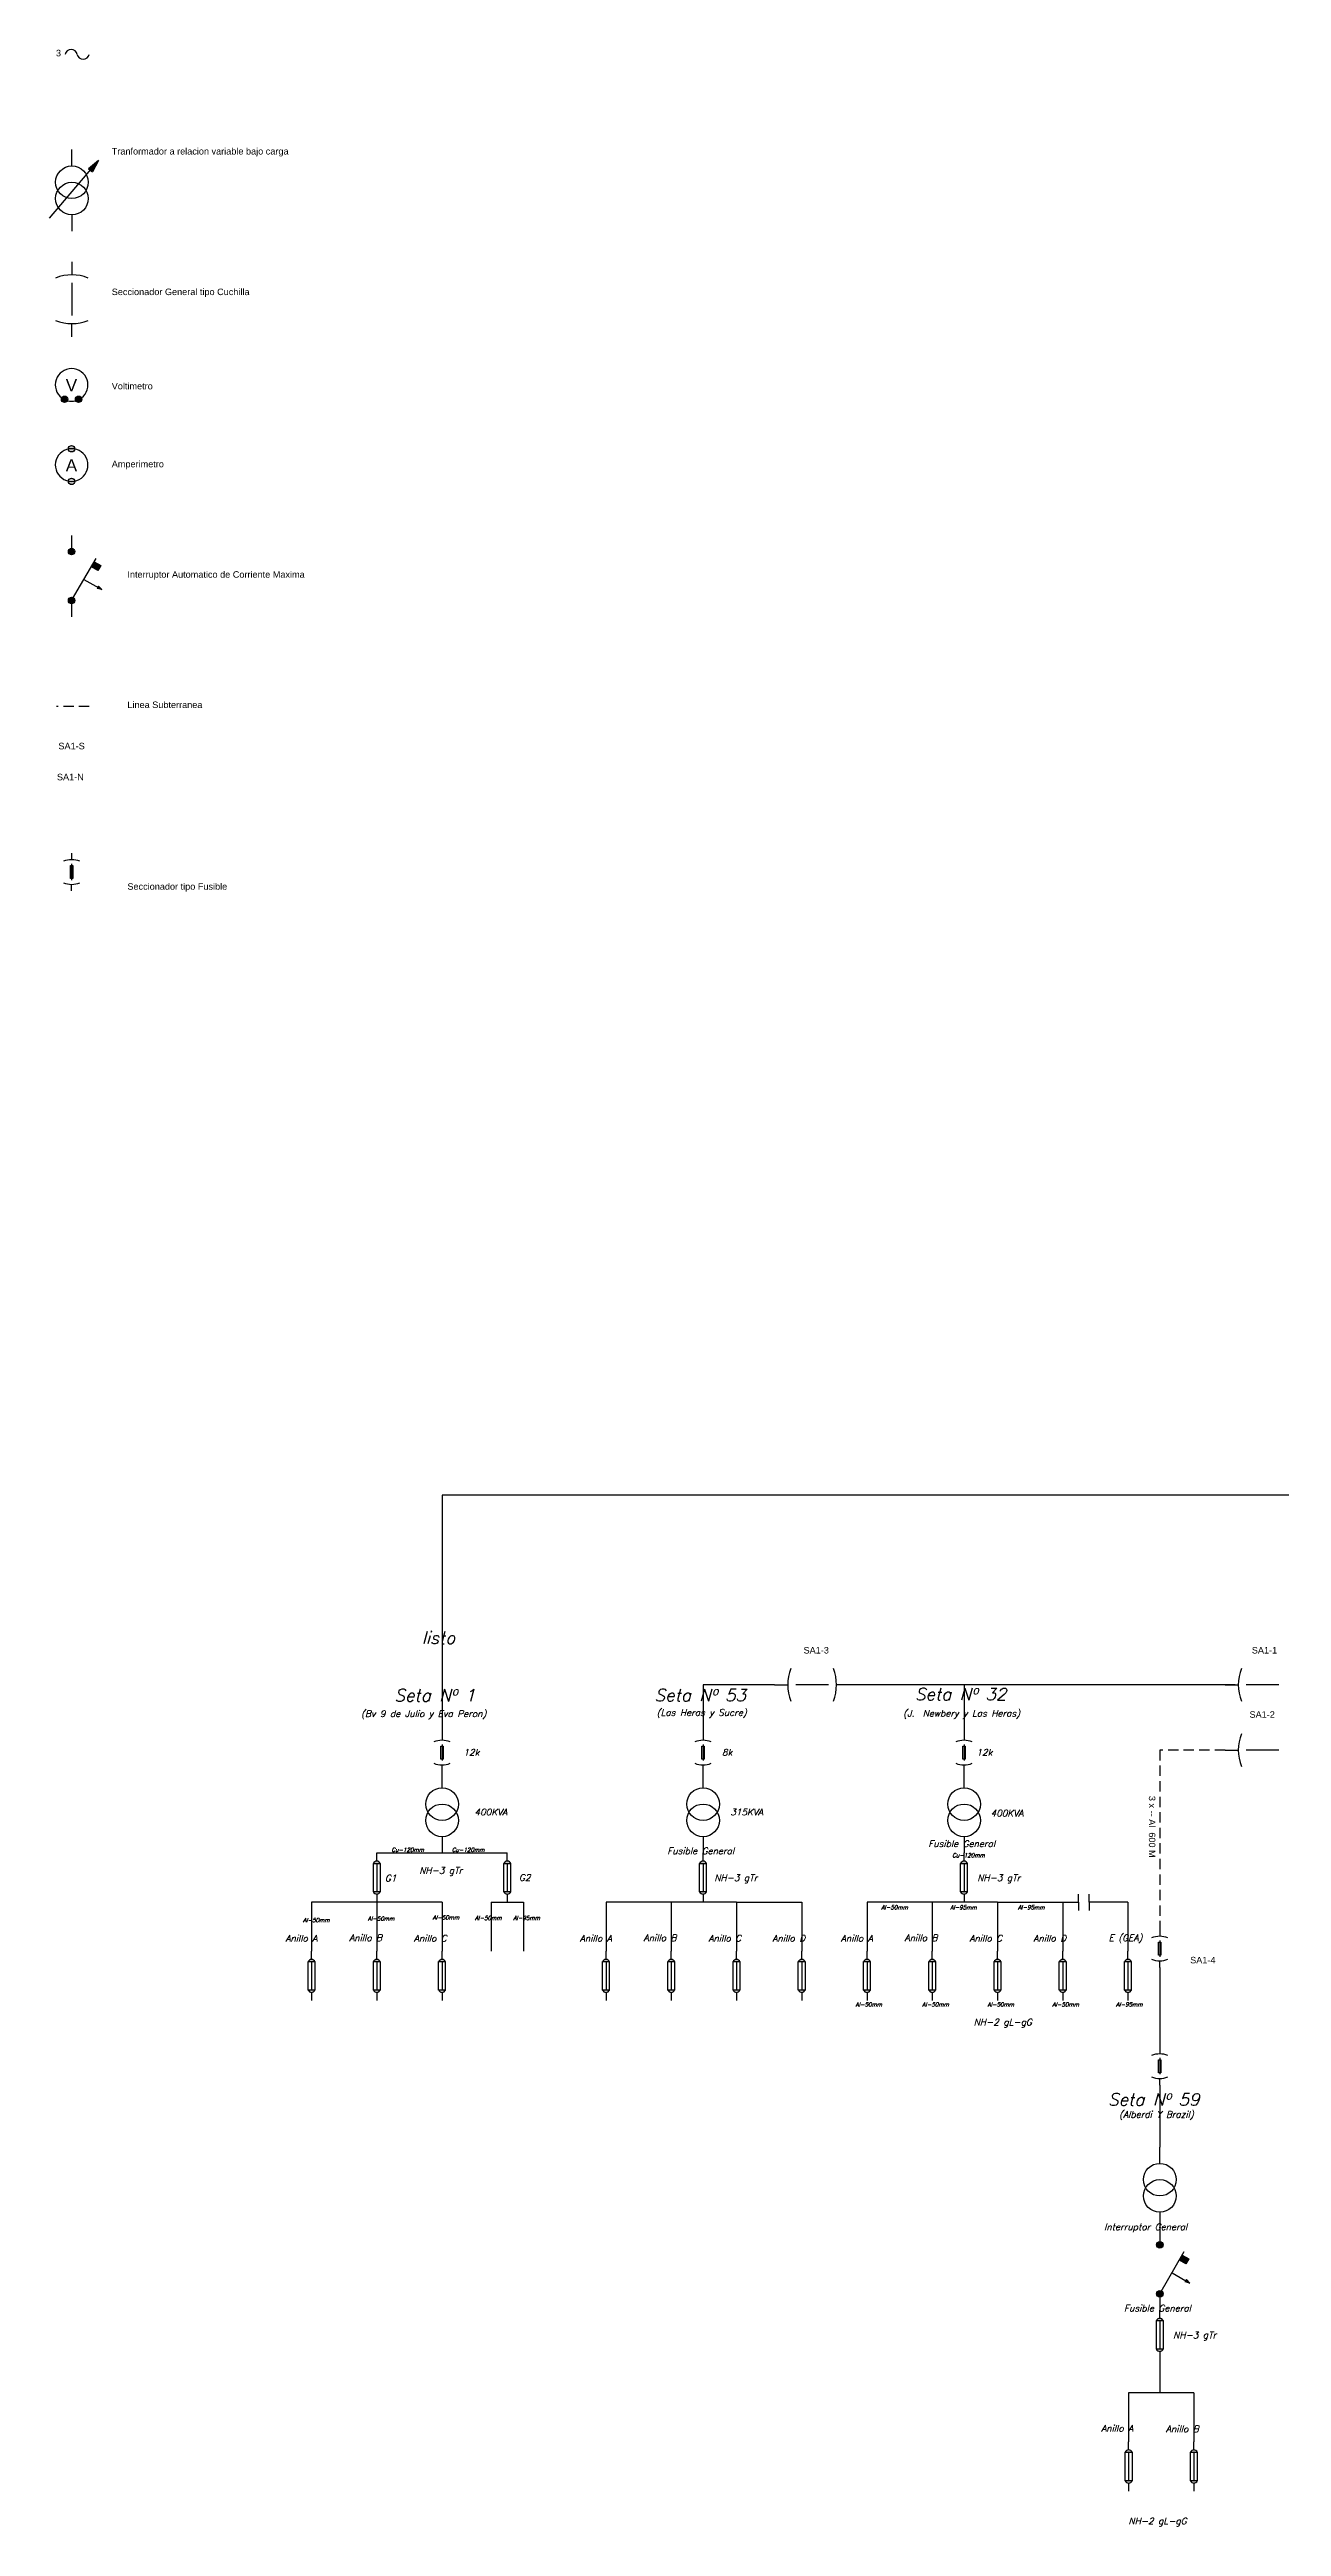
# Model space of a CAD drawing. Header units: millimetres. Extents: x 1875 to 17546, y 2661 to 4631.
# Drawn here: x 1875 to 2631, y 3030 to 4548 of the extents above; entities that cross this region are included whole.
import ezdxf

# ---------------------------------------------------------------- set-up
doc = ezdxf.new("R2010")
doc.units = ezdxf.units.MM
doc.linetypes.add('HIDDEN', pattern=[9.525, 6.35, -3.175])
doc.styles.add('IRAM', font='ROMANS.SHX', dxfattribs={"oblique": 15, "height": 2.5})
doc.styles.get("Standard").update_dxf_attribs({"font": 'arial.ttf'})

msp = doc.modelspace()

# ---------------------------------------------------------------- hatches: boundary and pattern name
h = msp.add_hatch(color=256)
h.dxf.hatch_style = 1
h.paths.add_polyline_path([(1905.4, 4480.2), (1899.2, 4475.2), (1900.4, 4474.2)])
h.paths.add_polyline_path([(1905.4, 4480.2), (1900.4, 4474.2), (1901.6, 4473.2)])
h = msp.add_hatch(color=256)
h.dxf.hatch_style = 1
h.paths.add_polyline_path([(1886.6, 4333.8, 1), (1882.6, 4333.8, 1)])
h.paths.add_polyline_path([(1895.2, 4333.8, 1), (1891.2, 4333.8, 1)])
h = msp.add_hatch(color=256)
h.dxf.hatch_style = 1
h.paths.add_polyline_path([(1890.9, 4283.5, 1), (1886.9, 4283.5, 1)])
h.paths.add_polyline_path([(1886.9, 4303.5, 1), (1890.9, 4303.5, 1)])
h = msp.add_hatch(color=256)
h.dxf.hatch_style = 1
h.paths.add_polyline_path([(1890.9, 4240.4, 1), (1886.9, 4240.4, 1)])
h = msp.add_hatch(color=256)
h.dxf.hatch_style = 1
h.paths.add_polyline_path([(1905, 4228.8), (1906.8, 4231.9), (1902.8, 4234.2), (1901, 4231.1)])
h = msp.add_hatch(color=256)
h.dxf.hatch_style = 1
h.paths.add_polyline_path([(1890.9, 4210.4, 1), (1886.9, 4210.4, 1)])
h = msp.add_hatch(color=256)
h.dxf.hatch_style = 1
h.paths.add_polyline_path([(1905.3, 4219.2), (1904.9, 4218.5), (1907.4, 4217.1)])
h.paths.add_polyline_path([(1904.9, 4218.5), (1904.5, 4217.8), (1907.4, 4217.1)])
h = msp.add_hatch(color=256)
h.dxf.hatch_style = 1
h.paths.add_polyline_path([(2073.9, 3436.1), (2078, 3436.1, 0.672313)])
h.paths.add_polyline_path([(2078, 3418.7), (2073.9, 3418.7, 0.672313)])
h = msp.add_hatch(color=256)
h.dxf.hatch_style = 1
h.paths.add_polyline_path([(2153.9, 3436.1), (2158, 3436.1, 0.672313)])
h.paths.add_polyline_path([(2158, 3418.7), (2153.9, 3418.7, 0.672313)])
h = msp.add_hatch(color=256)
h.dxf.hatch_style = 1
h.paths.add_polyline_path([(2273.9, 3436.1), (2278, 3436.1, 0.672313)])
h.paths.add_polyline_path([(2278, 3418.7), (2273.9, 3418.7, 0.672313)])
h = msp.add_hatch(color=256)
h.dxf.hatch_style = 1
h.paths.add_polyline_path([(2433.9, 3436.1), (2438, 3436.1, 0.672313)])
h.paths.add_polyline_path([(2438, 3418.7), (2433.9, 3418.7, 0.672313)])
h = msp.add_hatch(color=256)
h.dxf.hatch_style = 1
h.paths.add_polyline_path([(2033.9, 3375.9), (2038, 3375.9, 0.672313)])
h.paths.add_polyline_path([(2038, 3358.4), (2033.9, 3358.4, 0.672313)])
h = msp.add_hatch(color=256)
h.dxf.hatch_style = 1
h.paths.add_polyline_path([(2073.9, 3375.9), (2078, 3375.9, 0.672313)])
h.paths.add_polyline_path([(2078, 3358.4), (2073.9, 3358.4, 0.672313)])
h = msp.add_hatch(color=256)
h.dxf.hatch_style = 1
h.paths.add_polyline_path([(2113.9, 3375.9), (2118, 3375.9, 0.672313)])
h.paths.add_polyline_path([(2118, 3358.4), (2113.9, 3358.4, 0.672313)])
h = msp.add_hatch(color=256)
h.dxf.hatch_style = 1
h.paths.add_polyline_path([(2214.4, 3375.9), (2218.5, 3375.9, 0.672313)])
h.paths.add_polyline_path([(2218.5, 3358.4), (2214.4, 3358.4, 0.672313)])
h = msp.add_hatch(color=256)
h.dxf.hatch_style = 1
h.paths.add_polyline_path([(2254.4, 3375.9), (2258.5, 3375.9, 0.672313)])
h.paths.add_polyline_path([(2258.5, 3358.4), (2254.4, 3358.4, 0.672313)])
h = msp.add_hatch(color=256)
h.dxf.hatch_style = 1
h.paths.add_polyline_path([(2294.4, 3375.9), (2298.5, 3375.9, 0.672313)])
h.paths.add_polyline_path([(2298.5, 3358.4), (2294.4, 3358.4, 0.672313)])
h = msp.add_hatch(color=256)
h.dxf.hatch_style = 1
h.paths.add_polyline_path([(2334.4, 3375.9), (2338.5, 3375.9, 0.672313)])
h.paths.add_polyline_path([(2338.5, 3358.4), (2334.4, 3358.4, 0.672313)])
h = msp.add_hatch(color=256)
h.dxf.hatch_style = 1
h.paths.add_polyline_path([(2374.4, 3375.9), (2378.5, 3375.9, 0.672313)])
h.paths.add_polyline_path([(2378.5, 3358.4), (2374.4, 3358.4, 0.672313)])
h = msp.add_hatch(color=256)
h.dxf.hatch_style = 1
h.paths.add_polyline_path([(2414.4, 3375.9), (2418.5, 3375.9, 0.672313)])
h.paths.add_polyline_path([(2418.5, 3358.4), (2414.4, 3358.4, 0.672313)])
h = msp.add_hatch(color=256)
h.dxf.hatch_style = 1
h.paths.add_polyline_path([(2454.4, 3375.9), (2458.5, 3375.9, 0.672313)])
h.paths.add_polyline_path([(2458.5, 3358.4), (2454.4, 3358.4, 0.672313)])
h = msp.add_hatch(color=256)
h.dxf.hatch_style = 1
h.paths.add_polyline_path([(2494.4, 3375.9), (2498.5, 3375.9, 0.672313)])
h.paths.add_polyline_path([(2498.5, 3358.4), (2494.4, 3358.4, 0.672313)])
h = msp.add_hatch(color=256)
h.dxf.hatch_style = 1
h.paths.add_polyline_path([(2534.4, 3375.9), (2538.5, 3375.9, 0.672313)])
h.paths.add_polyline_path([(2538.5, 3358.4), (2534.4, 3358.4, 0.672313)])
h = msp.add_hatch(color=256)
h.dxf.hatch_style = 1
h.paths.add_polyline_path([(2558, 3202.2, 1), (2554, 3202.2, 1)])
h = msp.add_hatch(color=256)
h.dxf.hatch_style = 1
h.paths.add_polyline_path([(2572, 3190.5), (2573.8, 3193.6), (2569.8, 3196), (2568, 3192.9)])
h = msp.add_hatch(color=256)
h.dxf.hatch_style = 1
h.paths.add_polyline_path([(2558, 3172.2, 1), (2554, 3172.2, 1)])
h = msp.add_hatch(color=256)
h.dxf.hatch_style = 1
h.paths.add_polyline_path([(2572.3, 3181), (2571.9, 3180.3), (2574.4, 3178.8)])
h.paths.add_polyline_path([(2571.9, 3180.3), (2571.5, 3179.6), (2574.4, 3178.8)])
h = msp.add_hatch(color=256)
h.dxf.hatch_style = 1
h.paths.add_polyline_path([(2553.9, 3155.8), (2558, 3155.8, 0.672313)])
h.paths.add_polyline_path([(2558, 3138.3), (2553.9, 3138.3, 0.672313)])
h = msp.add_hatch(color=256)
h.dxf.hatch_style = 1
h.paths.add_polyline_path([(2534.8, 3075.1), (2539, 3075.1, 0.672313)])
h.paths.add_polyline_path([(2539, 3057.6), (2534.8, 3057.6, 0.672313)])
h = msp.add_hatch(color=256)
h.dxf.hatch_style = 1
h.paths.add_polyline_path([(2574.8, 3075.1), (2579, 3075.1, 0.672313)])
h.paths.add_polyline_path([(2579, 3057.6), (2574.8, 3057.6, 0.672313)])

# ---------------------------------------------------------------- linework, layer by layer
for p, q in [((1875.4, 4444.8), (1905.4, 4480.2)), ((1889.1, 4476.9), (1889.1, 4486.9)), ((1905.4, 4480.2), (1899.2, 4475.2)), ((1905.4, 4480.2), (1901.6, 4473.2)), ((1899.2, 4475.2), (1901.6, 4473.2)), ((1889.1, 4446.9), (1889.1, 4436.9)), ((1889.1, 4418.2), (1889.1, 4410.2)), ((1889.1, 4405.2), (1889.1, 4385.2)), ((1889.1, 4372.1), (1889.1, 4380.2)), ((1888.9, 4250.4), (1888.9, 4240.4)), ((1888.9, 4210.4), (1904, 4236.3)), ((1896.4, 4223.4), (1907.4, 4217.1)), ((1888.9, 4210.4), (1888.9, 4200.4)), ((1905.3, 4219.2), (1904.5, 4217.8)), ((1907.4, 4217.1), (1904.5, 4217.8)), ((1907.4, 4217.1), (1905.3, 4219.2)), ((1907.4, 4217.1), (1907.4, 4217.1)), ((1888.9, 4055.5), (1888.9, 4051.5)), ((1888.9, 4049), (1888.9, 4039)), ((1888.9, 4032.4), (1888.9, 4036.5)), ((2319.8, 3545.6), (2327.9, 3545.6)), ((2352.9, 3545.6), (2332.9, 3545.6)), ((2366, 3545.6), (2357.9, 3545.6)), ((2596, 3545.6), (2604, 3545.6)), ((2629, 3545.6), (2609, 3545.6)), ((2116, 3515.6), (2116, 3511.6)), ((2116, 3509.1), (2116, 3499.1)), ((2276, 3515.6), (2276, 3511.6)), ((2276, 3509.1), (2276, 3499.1)), ((2436, 3515.6), (2436, 3511.6)), ((2436, 3509.1), (2436, 3499.1)), ((2116, 3492.5), (2116, 3496.6)), ((2276, 3492.5), (2276, 3496.6)), ((2436, 3492.5), (2436, 3496.6)), ((2596, 3505.6), (2604, 3505.6)), ((2629, 3505.6), (2609, 3505.6)), ((2116, 3482.5), (2116, 3492.5)), ((2276, 3482.5), (2276, 3492.5)), ((2436, 3482.5), (2436, 3492.5)), ((2116, 3452.5), (2116, 3442.5)), ((2276, 3452.5), (2276, 3442.5)), ((2436, 3452.5), (2436, 3442.5)), ((2076, 3437.5), (2076, 3442.5)), ((2076, 3436.1), (2076, 3418.7)), ((2156, 3437.5), (2156, 3442.5)), ((2156, 3436.1), (2156, 3418.7)), ((2276, 3437.5), (2276, 3442.5)), ((2276, 3436.1), (2276, 3418.7)), ((2436, 3437.5), (2436, 3442.5)), ((2436, 3436.1), (2436, 3418.7)), ((2076, 3417.3), (2076, 3412.3)), ((2156, 3417.3), (2156, 3412.3)), ((2276, 3417.3), (2276, 3412.3)), ((2436, 3417.3), (2436, 3412.3)), ((2556, 3395.4), (2556, 3391.4)), ((2556, 3388.9), (2556, 3378.9)), ((2036, 3377.3), (2036, 3382.3)), ((2036, 3375.9), (2036, 3358.4)), ((2076, 3377.3), (2076, 3382.3)), ((2076, 3375.9), (2076, 3358.4)), ((2116, 3377.3), (2116, 3382.3)), ((2116, 3375.9), (2116, 3358.4)), ((2216.5, 3377.3), (2216.5, 3382.3)), ((2216.5, 3375.9), (2216.5, 3358.4)), ((2256.5, 3377.3), (2256.5, 3382.3)), ((2256.5, 3375.9), (2256.5, 3358.4)), ((2296.5, 3377.3), (2296.5, 3382.3)), ((2296.5, 3375.9), (2296.5, 3358.4)), ((2336.5, 3377.3), (2336.5, 3382.3)), ((2336.5, 3375.9), (2336.5, 3358.4)), ((2376.5, 3377.3), (2376.5, 3382.3)), ((2376.5, 3375.9), (2376.5, 3358.4)), ((2416.5, 3377.3), (2416.5, 3382.3)), ((2416.5, 3375.9), (2416.5, 3358.4)), ((2456.5, 3377.3), (2456.5, 3382.3)), ((2456.5, 3375.9), (2456.5, 3358.4)), ((2496.5, 3377.3), (2496.5, 3382.3)), ((2496.5, 3375.9), (2496.5, 3358.4)), ((2536.5, 3377.3), (2536.5, 3382.3)), ((2536.5, 3375.9), (2536.5, 3358.4)), ((2556, 3372.3), (2556, 3376.4)), ((2036, 3357), (2036, 3352)), ((2076, 3357), (2076, 3352)), ((2116, 3357), (2116, 3352)), ((2216.5, 3357), (2216.5, 3352)), ((2256.5, 3357), (2256.5, 3352)), ((2296.5, 3357), (2296.5, 3352)), ((2336.5, 3357), (2336.5, 3352)), ((2376.5, 3357), (2376.5, 3352)), ((2416.5, 3357), (2416.5, 3352)), ((2456.5, 3357), (2456.5, 3352)), ((2496.5, 3357), (2496.5, 3352)), ((2536.5, 3357), (2536.5, 3352)), ((2556, 3323.3), (2556, 3319.3)), ((2556, 3316.8), (2556, 3306.8)), ((2556, 3300.2), (2556, 3304.3)), ((2556, 3252.2), (2556, 3262.2)), ((2556, 3222.2), (2556, 3212.2)), ((2556, 3212.2), (2556, 3202.2)), ((2556, 3172.2), (2571, 3198.1)), ((2563.5, 3185.1), (2574.4, 3178.8)), ((2572.3, 3181), (2571.5, 3179.6)), ((2574.4, 3178.8), (2571.5, 3179.6)), ((2574.4, 3178.8), (2572.3, 3181)), ((2574.4, 3178.8), (2574.4, 3178.8)), ((2556, 3172.2), (2556, 3162.2)), ((2556, 3157.2), (2556, 3162.2)), ((2556, 3155.8), (2556, 3138.3)), ((2556, 3136.9), (2556, 3131.9)), ((2536.9, 3076.5), (2536.9, 3081.5)), ((2536.9, 3075.1), (2536.9, 3057.6)), ((2576.9, 3076.5), (2576.9, 3081.5)), ((2576.9, 3075.1), (2576.9, 3057.6)), ((2536.9, 3056.2), (2536.9, 3051.2)), ((2576.9, 3056.2), (2576.9, 3051.2))]:
    msp.add_line(p, q)
at = {"color": 6, "linetype": 'HIDDEN'}
msp.add_line((1899.7, 4145.5), (1879.7, 4145.5), dxfattribs=at)
at = {"color": 5}
for p, q in [((2722.1, 3661.8), (2116, 3661.8)), ((2116, 3661.8), (2116, 3555.6)), ((2116, 3555.6), (2116, 3515.6)), ((2319.8, 3545.6), (2276, 3545.6)), ((2276, 3545.6), (2276, 3515.6)), ((2436, 3545.6), (2366, 3545.6)), ((2602.1, 3545.6), (2436, 3545.6)), ((2436, 3545.6), (2436, 3515.6)), ((2556, 3372.3), (2556, 3323.3)), ((2556, 3300.2), (2556, 3262.2))]:
    msp.add_line(p, q, dxfattribs=at)
at = {"color": 5, "linetype": 'HIDDEN'}
for p, q in [((2596, 3505.6), (2556, 3505.6)), ((2556, 3505.6), (2556, 3395.4))]:
    msp.add_line(p, q, dxfattribs=at)
at = {"color": 1}
for p, q in [((2076, 3442.5), (2156, 3442.5)), ((2506.2, 3412.3), (2506.2, 3417.3)), ((2512.7, 3412.3), (2512.7, 3417.3)), ((2116, 3412.3), (2036, 3412.3)), ((2036, 3412.3), (2036, 3382.3)), ((2076, 3412.3), (2076, 3382.3)), ((2116, 3412.3), (2116, 3382.3)), ((2146, 3412.3), (2146, 3382.3)), ((2146, 3412.3), (2166, 3412.3)), ((2166, 3412.3), (2166, 3382.3)), ((2296.5, 3412.3), (2216.5, 3412.3)), ((2216.5, 3412.3), (2216.5, 3382.3)), ((2256.5, 3412.3), (2256.5, 3382.3)), ((2296.5, 3412.3), (2336.5, 3412.3)), ((2296.5, 3412.3), (2296.5, 3382.3)), ((2336.5, 3412.3), (2336.5, 3382.3)), ((2456.5, 3412.3), (2376.5, 3412.3)), ((2376.5, 3412.3), (2376.5, 3382.3)), ((2416.5, 3412.3), (2416.5, 3382.3)), ((2456.5, 3412.3), (2496.5, 3412.3)), ((2456.5, 3412.3), (2456.5, 3382.3)), ((2496.5, 3412.3), (2496.5, 3382.3)), ((2496.5, 3412.3), (2506.2, 3412.3)), ((2506.2, 3412.3), (2506.2, 3407.3)), ((2536.5, 3412.3), (2512.7, 3412.3)), ((2512.7, 3412.3), (2512.7, 3407.3)), ((2536.5, 3412.3), (2536.5, 3382.3)), ((2556, 3131.9), (2556, 3111.5)), ((2576.9, 3111.5), (2536.9, 3111.5)), ((2536.9, 3111.5), (2536.9, 3081.5)), ((2576.9, 3111.5), (2576.9, 3081.5))]:
    msp.add_line(p, q, dxfattribs=at)
for points in [[(1902.8, 4234.2), (1906.8, 4231.9), (1905, 4228.8), (1901, 4231.1)], [(1888.2, 4047.9), (1889.6, 4047.9), (1889.6, 4039.9), (1888.2, 4039.9)], [(2115.2, 3508), (2116.7, 3508), (2116.7, 3500), (2115.2, 3500)], [(2275.2, 3508), (2276.7, 3508), (2276.7, 3500), (2275.2, 3500)], [(2435.2, 3508), (2436.7, 3508), (2436.7, 3500), (2435.2, 3500)], [(2073.9, 3436.1), (2078, 3436.1), (2078, 3418.7), (2073.9, 3418.7)], [(2153.9, 3436.1), (2158, 3436.1), (2158, 3418.7), (2153.9, 3418.7)], [(2273.9, 3436.1), (2278, 3436.1), (2278, 3418.7), (2273.9, 3418.7)], [(2433.9, 3436.1), (2438, 3436.1), (2438, 3418.7), (2433.9, 3418.7)], [(2555.2, 3387.8), (2556.7, 3387.8), (2556.7, 3379.8), (2555.2, 3379.8)], [(2033.9, 3375.9), (2038, 3375.9), (2038, 3358.4), (2033.9, 3358.4)], [(2073.9, 3375.9), (2078, 3375.9), (2078, 3358.4), (2073.9, 3358.4)], [(2113.9, 3375.9), (2118, 3375.9), (2118, 3358.4), (2113.9, 3358.4)], [(2214.4, 3375.9), (2218.5, 3375.9), (2218.5, 3358.4), (2214.4, 3358.4)], [(2254.4, 3375.9), (2258.5, 3375.9), (2258.5, 3358.4), (2254.4, 3358.4)], [(2294.4, 3375.9), (2298.5, 3375.9), (2298.5, 3358.4), (2294.4, 3358.4)], [(2334.4, 3375.9), (2338.5, 3375.9), (2338.5, 3358.4), (2334.4, 3358.4)], [(2374.4, 3375.9), (2378.5, 3375.9), (2378.5, 3358.4), (2374.4, 3358.4)], [(2414.4, 3375.9), (2418.5, 3375.9), (2418.5, 3358.4), (2414.4, 3358.4)], [(2454.4, 3375.9), (2458.5, 3375.9), (2458.5, 3358.4), (2454.4, 3358.4)], [(2494.4, 3375.9), (2498.5, 3375.9), (2498.5, 3358.4), (2494.4, 3358.4)], [(2534.4, 3375.9), (2538.5, 3375.9), (2538.5, 3358.4), (2534.4, 3358.4)], [(2555.2, 3315.7), (2556.7, 3315.7), (2556.7, 3307.7), (2555.2, 3307.7)], [(2569.8, 3196), (2573.8, 3193.6), (2572, 3190.5), (2568, 3192.9)], [(2553.9, 3155.8), (2558, 3155.8), (2558, 3138.3), (2553.9, 3138.3)], [(2534.8, 3075.1), (2539, 3075.1), (2539, 3057.6), (2534.8, 3057.6)], [(2574.8, 3075.1), (2579, 3075.1), (2579, 3057.6), (2574.8, 3057.6)]]:
    msp.add_lwpolyline(points, close=True)
for centre, radius in [((1889.1, 4466.9), 10), ((1889.1, 4456.9), 10), ((1884.6, 4333.8), 2), ((1893.2, 4333.8), 2), ((1888.9, 4303.5), 2), ((1888.9, 4283.5), 2), ((1888.9, 4240.4), 2), ((1888.9, 4210.4), 2), ((2116, 3472.5), 10), ((2276, 3472.5), 10), ((2436, 3472.5), 10), ((2116, 3462.5), 10), ((2276, 3462.5), 10), ((2436, 3462.5), 10), ((2556, 3242.2), 10), ((2556, 3232.2), 10), ((2556, 3202.2), 2), ((2556, 3172.2), 2)]:
    msp.add_circle(centre, radius)
for centre, radius, start, end in [((1888.6, 4544.5), 3.78, 12.1847, 167.8153), ((1896, 4546.1), 3.78, 192.1847, 347.8153), ((1889.1, 4383.2), 26.9, 68.2103, 111.7897), ((1889.1, 4407.1), 26.9, 248.2103, 291.7897), ((1888.9, 4342.6), 10, 307.3629, 232.454), ((1888.9, 4342.6), 10, 255.5273, 284.2914), ((1888.9, 4293.5), 10, 307.3629, 232.454), ((1888.9, 4293.5), 10, 232.454, 307.3629), ((1888.9, 4038), 13.5, 68.2103, 111.7897), ((1888.9, 4049.9), 13.5, 248.2103, 291.7897), ((2354.8, 3545.6), 26.9, 158.2103, 201.7897), ((2330.9, 3545.6), 26.9, 338.2103, 21.7897), ((2631, 3545.6), 26.9, 158.2103, 201.7897), ((2116, 3498.1), 13.5, 68.2103, 111.7897), ((2276, 3498.1), 13.5, 68.2103, 111.7897), ((2436, 3498.1), 13.5, 68.2103, 111.7897), ((2631, 3505.6), 26.9, 158.2103, 201.7897), ((2116, 3510), 13.5, 248.2103, 291.7897), ((2276, 3510), 13.5, 248.2103, 291.7897), ((2436, 3510), 13.5, 248.2103, 291.7897), ((2076, 3435.3), 2.25, 22.1731, 157.8269), ((2156, 3435.3), 2.25, 22.1731, 157.8269), ((2276, 3435.3), 2.25, 22.1731, 157.8269), ((2436, 3435.3), 2.25, 22.1731, 157.8269), ((2076, 3419.5), 2.25, 202.1731, 337.8269), ((2156, 3419.5), 2.25, 202.1731, 337.8269), ((2276, 3419.5), 2.25, 202.1731, 337.8269), ((2436, 3419.5), 2.25, 202.1731, 337.8269), ((2556, 3377.9), 13.5, 68.2103, 111.7897), ((2036, 3375), 2.25, 22.1731, 157.8269), ((2076, 3375), 2.25, 22.1731, 157.8269), ((2116, 3375), 2.25, 22.1731, 157.8269), ((2216.5, 3375), 2.25, 22.1731, 157.8269), ((2256.5, 3375), 2.25, 22.1731, 157.8269), ((2296.5, 3375), 2.25, 22.1731, 157.8269), ((2336.5, 3375), 2.25, 22.1731, 157.8269), ((2376.5, 3375), 2.25, 22.1731, 157.8269), ((2416.5, 3375), 2.25, 22.1731, 157.8269), ((2456.5, 3375), 2.25, 22.1731, 157.8269), ((2496.5, 3375), 2.25, 22.1731, 157.8269), ((2536.5, 3375), 2.25, 22.1731, 157.8269), ((2556, 3389.9), 13.5, 248.2103, 291.7897), ((2036, 3359.3), 2.25, 202.1731, 337.8269), ((2076, 3359.3), 2.25, 202.1731, 337.8269), ((2116, 3359.3), 2.25, 202.1731, 337.8269), ((2216.5, 3359.3), 2.25, 202.1731, 337.8269), ((2256.5, 3359.3), 2.25, 202.1731, 337.8269), ((2296.5, 3359.3), 2.25, 202.1731, 337.8269), ((2336.5, 3359.3), 2.25, 202.1731, 337.8269), ((2376.5, 3359.3), 2.25, 202.1731, 337.8269), ((2416.5, 3359.3), 2.25, 202.1731, 337.8269), ((2456.5, 3359.3), 2.25, 202.1731, 337.8269), ((2496.5, 3359.3), 2.25, 202.1731, 337.8269), ((2536.5, 3359.3), 2.25, 202.1731, 337.8269), ((2556, 3305.8), 13.5, 68.2103, 111.7897), ((2556, 3317.7), 13.5, 248.2103, 291.7897), ((2556, 3154.9), 2.25, 22.1731, 157.8269), ((2556, 3139.1), 2.25, 202.1731, 337.8269), ((2536.9, 3074.2), 2.25, 22.1731, 157.8269), ((2576.9, 3074.2), 2.25, 22.1731, 157.8269), ((2536.9, 3058.4), 2.25, 202.1731, 337.8269), ((2576.9, 3058.4), 2.25, 202.1731, 337.8269)]:
    msp.add_arc(centre, radius, start, end)

# ---------------------------------------------------------------- texts
at = {"attachment_point": 1}
for s, width, insert, char_height in [('3 ', 125.724, (1879.3, 4548.1), 4), ('Tranformador a relacion variable bajo carga', 125.724, (1913.5, 4487.9), 4), ('Seccionador General tipo Cuchilla', 125.724, (1913.5, 4401.7), 4), ('V', 9.889, (1885.3, 4346.2), 7.5), ('Voltimetro', 125.724, (1913.5, 4343.9), 4), ('A', 9.889, (1885.3, 4297.1), 7.5), ('Amperimetro', 125.724, (1913.5, 4296.1), 4), ('Interruptor Automatico de Corriente Maxima', 125.724, (1923.1, 4228.4), 4), ('Linea Subterranea ', 125.724, (1923.1, 4148.5), 4), ('SA1-S', 125.724, (1880.8, 4123.2), 4), ('SA1-N', 125.724, (1879.9, 4104.2), 4), ('Seccionador tipo Fusible', 125.724, (1923.1, 4037.1), 4), ('SA1-3', 28.858, (2337.6, 3568.8), 4), ('SA1-1', 28.858, (2612.4, 3568.8), 4), ('SA1-2', 28.858, (2611, 3529.4), 4), ('SA1-4', 28.858, (2574.6, 3378.8), 4)]:
    msp.add_mtext_dynamic_manual_height_columns(s, width=width, gutter_width=12.5, heights=[0], dxfattribs=dict(at, insert=insert, char_height=char_height))
at = {"attachment_point": 1, "style": 'IRAM'}
for s, width, heights, insert, char_height in [('listo', 56.683, [0], (2103.5, 3578.2), 7.5), ('Seta Nº 1', 56.683, [0], (2086.8, 3542.9), 7.5), ('Seta Nº 53', 70.045, [0], (2246.3, 3543), 7.5), ('Seta Nº 32', 71.961, [0], (2405.9, 3543.6), 7.5), ('(Bv 9 de Julio y Eva Peron)', 95.535, [0], (2066.4, 3529.9), 4), ('(Las Heras y Sucre)', 90.035, [0], (2247.6, 3530.6), 4), ('\\pi-12,l16,t16;(J.^INewbery y Las Heras)', 90.035, [0], (2394.7, 3530.1), 4), ('12k', 15.282, [0], (2129.1, 3506.2), 4), ('8k', 15.282, [0], (2287.6, 3506.2), 4), ('12k', 15.282, [0], (2443.6, 3506.2), 4), ('400KVA', 74.539, [0], (2135.9, 3469.6), 4), ('315KVA', 74.539, [0], (2292.7, 3469.6), 4), ('400KVA', 74.539, [0], (2452.3, 3468.9), 4), ('Fusible General ', 50.416, [0], (2414.1, 3450.2), 4), ('Cu-120mm', 29.434, [0], (2085, 3445.7), 2.5), ('NH-3 gTr ', 49.848, [13.2], (2102, 3433.8), 4), ('Cu-120mm', 29.434, [0], (2122.1, 3445.7), 2.5), ('Fusible General ', 50.416, [0], (2254.1, 3445.8), 4), ('Cu-120mm', 29.434, [0], (2428.8, 3442.3), 2.5), ('G1', 29.434, [0], (2081, 3429), 4), ('G2', 29.434, [0], (2163.2, 3429.4), 4), ('NH-3 gTr ', 74.539, [0], (2282.9, 3429.3), 4), ('NH-3 gTr ', 74.539, [0], (2444.1, 3429.3), 4), ('Al-50mm', 29.434, [0], (2030.8, 3402.6), 2.5), ('Al-50mm', 29.434, [0], (2070.5, 3403.5), 2.5), ('Al-50mm', 29.434, [0], (2110.3, 3404.2), 2.5), ('Al-50mm', 29.434, [0], (2136.2, 3403.9), 2.5), ('Al-95mm', 29.434, [0], (2159.7, 3403.9), 2.5), ('Al-50mm', 29.434, [0], (2385.3, 3410.4), 2.5), ('Al-95mm', 29.434, [0], (2427.5, 3410.4), 2.5), ('Al-95mm', 29.434, [0], (2469.1, 3410.4), 2.5), ('Anillo A', 29.434, [0], (2020, 3392.2), 4), ('Anillo B', 29.434, [0], (2059.1, 3392.5), 4), ('Anillo C', 29.434, [0], (2098.8, 3392.2), 4), ('Anillo A', 29.434, [0], (2200.5, 3392.2), 4), ('Anillo B', 29.434, [0], (2239.6, 3392.5), 4), ('Anillo C', 29.434, [0], (2279.3, 3392.2), 4), ('Anillo D', 29.434, [0], (2318.5, 3392.2), 4), ('Anillo A', 29.434, [0], (2360.5, 3392.2), 4), ('Anillo B', 29.434, [0], (2399.6, 3392.5), 4), ('Anillo C', 29.434, [0], (2439.3, 3392.2), 4), ('Anillo D', 29.434, [0], (2478.5, 3392.2), 4), ('E (GEA)', 29.434, [0], (2524.6, 3392.5), 4), ('Al-50mm', 29.434, [0], (2369.5, 3350.9), 2.5), ('Al-50mm', 29.434, [0], (2410.4, 3350.9), 2.5), ('Al-50mm', 29.434, [0], (2450.4, 3350.9), 2.5), ('Al-50mm', 29.434, [0], (2490.2, 3350.9), 2.5), ('Al-95mm', 29.434, [0], (2529.2, 3350.9), 2.5), ('NH-2 gL-gG', 74.539, [0], (2441.9, 3340.8), 4), ('Seta Nº 59', 71.65, [0], (2524.3, 3295.1), 7.5), ('(Alberdi Y Brazil)', 84.131, [0], (2531.1, 3284.2), 4), ('Interruptor General ', 80.256, [0], (2521.9, 3215.3), 4), ('Fusible General ', 50.416, [0], (2534.1, 3165.4), 4), ('NH-3 gTr ', 74.539, [0], (2564.2, 3148.9), 4), ('Anillo A', 29.434, [0], (2520.1, 3091.7), 4), ('Anillo B', 29.434, [0], (2559.8, 3091.4), 4), ('NH-2 gL-gG', 74.539, [0], (2536.8, 3034.9), 4)]:
    msp.add_mtext_dynamic_manual_height_columns(s, width=width, gutter_width=12.5, heights=heights, dxfattribs=dict(at, insert=insert, char_height=char_height))
at = {"insert": (2553.3, 3477.5), "char_height": 4, "attachment_point": 1, "rotation": 270}
msp.add_mtext_dynamic_manual_height_columns('3 x -- Al  600 M', width=60.155, gutter_width=12.5, heights=[0], dxfattribs=at)

doc.saveas('drawing.dxf')
